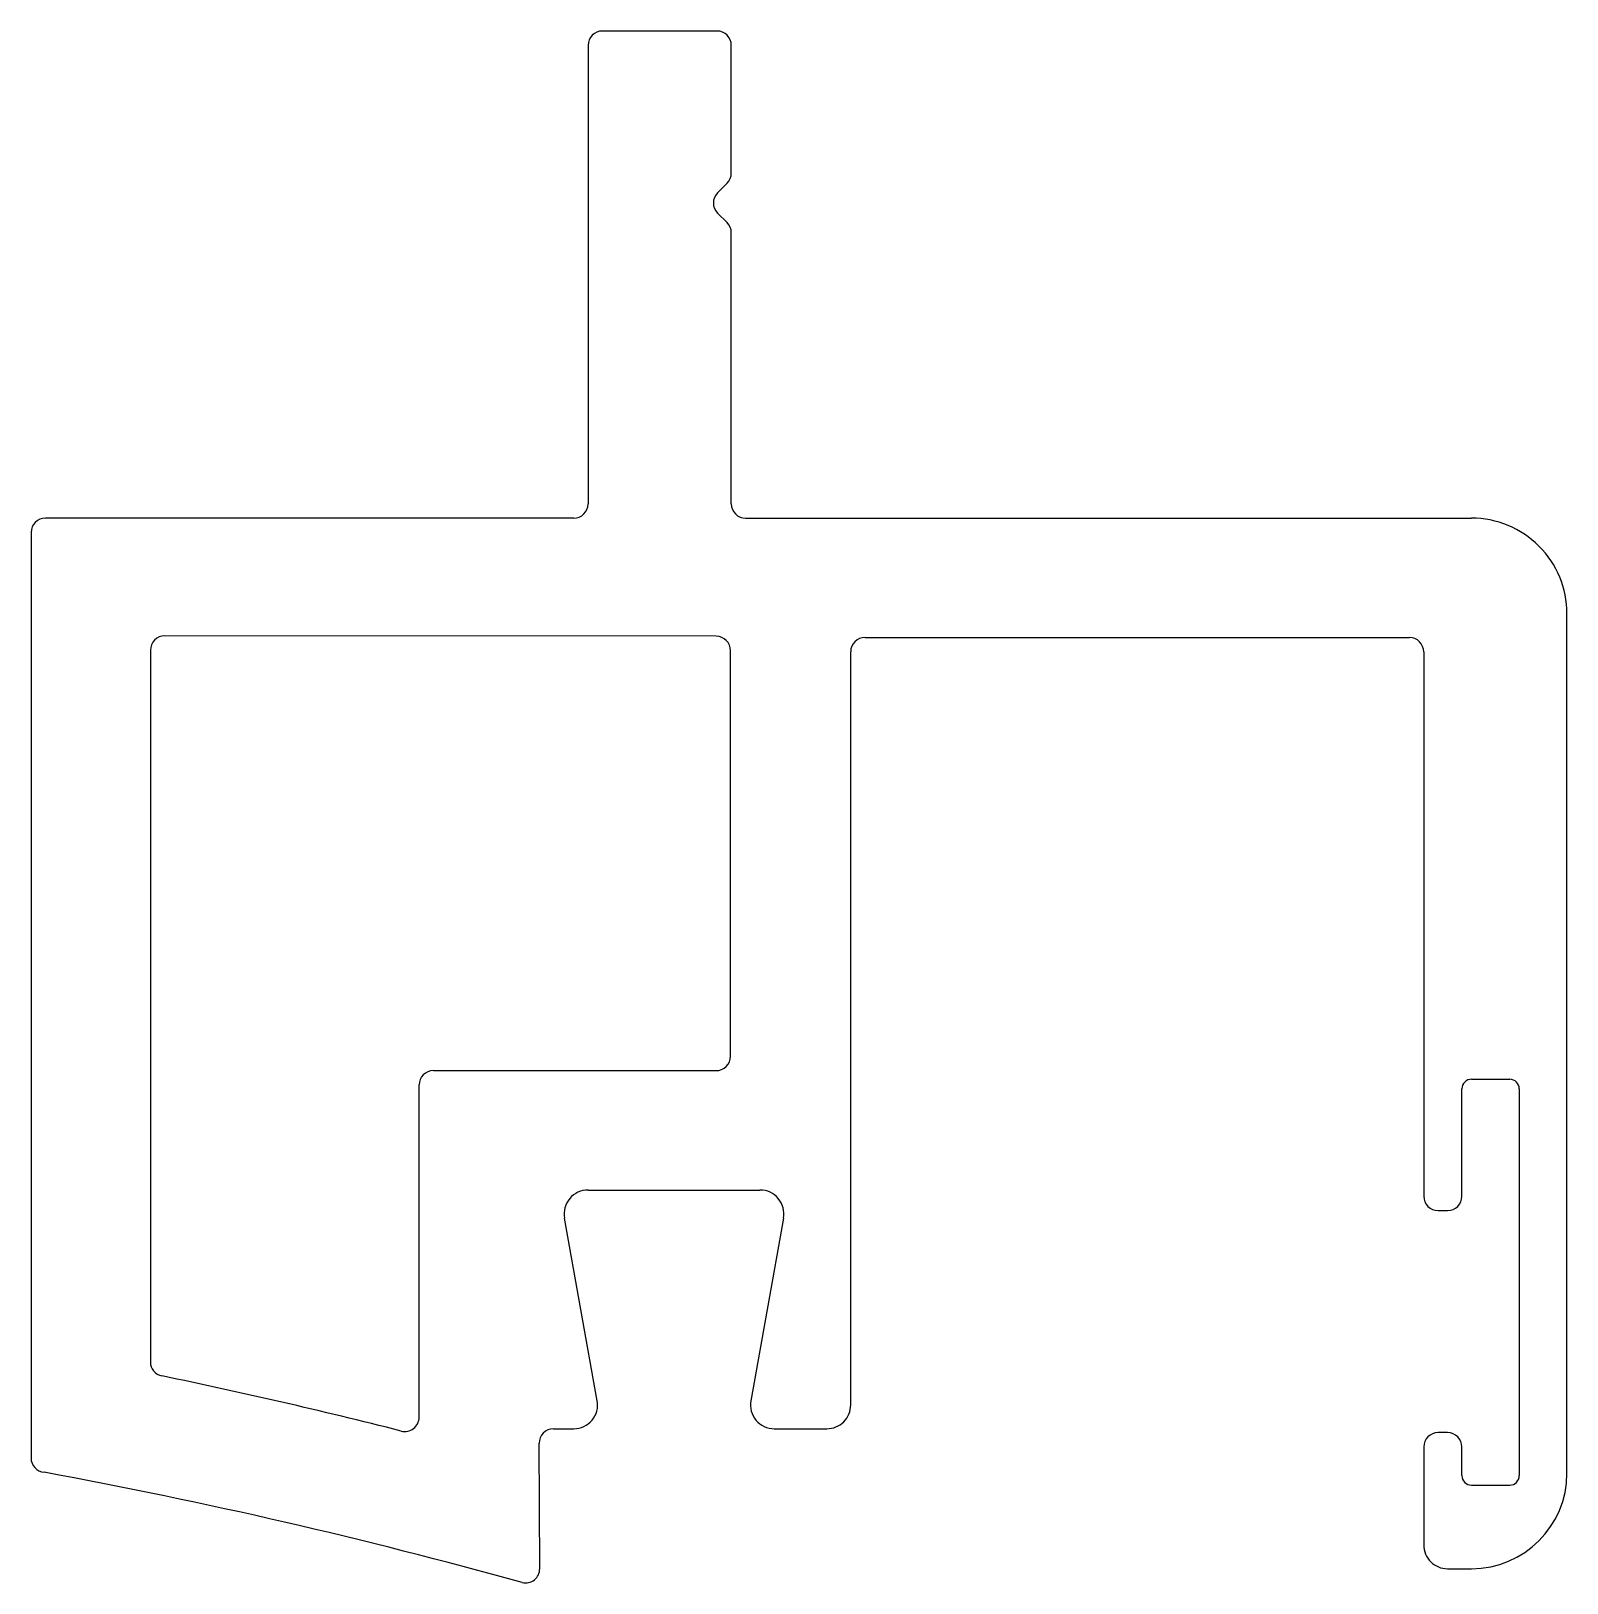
# Model space of a CAD drawing. Extents: x 665.9 to 698.1, y 598.2 to 630.7.
import ezdxf

# ---------------------------------------------------------------- set-up
doc = ezdxf.new("R2010")
doc.units = 0
doc.layers.get('0').update_dxf_attribs({"linetype": 'CONTINUOUS'})

msp = doc.modelspace()

# ---------------------------------------------------------------- linework, layer by layer
at = {"color": 7}
for p, q in [((680.307, 630.719), (677.907, 630.719)), ((677.607, 630.419), (677.607, 620.819)), ((680.606, 627.743), (680.606, 630.419)), ((680.319, 627.331), (680.519, 627.531)), ((680.319, 626.907), (680.519, 626.707)), ((680.606, 620.819), (680.606, 626.495)), ((677.307, 620.519), (666.242, 620.519)), ((680.906, 620.519), (696.107, 620.519)), ((665.942, 620.219), (665.942, 600.838)), ((698.107, 600.519), (698.107, 618.519)), ((680.289, 618.045), (668.742, 618.053)), ((683.407, 618.019), (694.807, 618.019)), ((668.442, 617.753), (668.442, 602.851)), ((680.589, 609.25), (680.589, 617.745)), ((683.107, 601.95), (683.107, 617.719)), ((695.107, 617.719), (695.107, 606.319)), ((674.369, 608.95), (680.289, 608.95)), ((696.109, 608.769), (696.907, 608.769)), ((674.069, 601.693), (674.069, 608.65)), ((695.907, 606.319), (695.907, 608.569)), ((697.107, 608.569), (697.107, 600.469)), ((677.607, 606.45), (681.207, 606.45)), ((677.799, 602.038), (677.114, 605.862)), ((681.699, 605.862), (681.014, 602.038)), ((695.407, 606.019), (695.607, 606.019)), ((676.881, 601.45), (677.307, 601.45)), ((681.507, 601.45), (682.607, 601.45)), ((695.607, 601.369), (695.407, 601.369)), ((676.595, 598.523), (676.582, 601.148)), ((695.107, 601.069), (695.107, 599.019)), ((695.907, 600.469), (695.907, 601.069)), ((696.107, 600.269), (696.907, 600.269)), ((695.607, 598.519), (696.107, 598.519))]:
    msp.add_line(p, q, dxfattribs=at)
for centre, radius, start, end in [((677.907, 630.419), 0.3, 90, 180), ((680.307, 630.419), 0.3, 0, 90), ((680.307, 627.743), 0.3, 315, 0), ((680.531, 627.119), 0.3, 135, 225), ((680.307, 626.495), 0.3, 0, 45), ((677.307, 620.819), 0.3, 270.0001, 360), ((680.906, 620.819), 0.3, 180, 270), ((666.242, 620.219), 0.3, 90, 180), ((696.107, 618.519), 2, 359.9996, 90), ((668.742, 617.753), 0.3, 89.9617, 180), ((680.289, 617.745), 0.3, 359.9996, 89.9617), ((683.407, 617.719), 0.3, 90, 179.9992), ((694.807, 617.719), 0.3, 359.9995, 90), ((680.289, 609.25), 0.3, 269.9991, 359.9996), ((674.369, 608.65), 0.3, 89.9991, 179.9999), ((696.107, 608.569), 0.2, 89.3626, 180.002), ((696.907, 608.569), 0.2, 0.0025, 90.0025), ((677.607, 605.95), 0.5, 89.9991, 190.146), ((681.207, 605.95), 0.5, 349.8522, 89.9991), ((695.407, 606.319), 0.3, 180.0027, 269.9996), ((695.607, 606.319), 0.3, 269.9996, 0.0016), ((668.742, 602.851), 0.3, 180, 258.3135), ((645.294, 489.491), 115.459, 75.75976, 78.31347), ((677.307, 601.95), 0.5, 269.9991, 10.146), ((681.507, 601.95), 0.5, 169.8522, 269.9991), ((682.607, 601.95), 0.5, 269.9991, 359.9995), ((673.769, 601.693), 0.3, 255.7598, 359.9999), ((676.881, 601.15), 0.3, 89.9991, 180.2889), ((695.407, 601.069), 0.3, 90.0001, 180), ((695.607, 601.069), 0.3, 359.9996, 90.0001), ((666.242, 600.838), 0.3, 180, 264.655), ((645.294, 486.991), 115.459, 74.4588, 79.561), ((696.107, 600.469), 0.2, 179.9996, 269.9998), ((696.107, 600.519), 2, 270.0001, 0.0001), ((696.907, 600.469), 0.2, 270.0001, 0.0001), ((695.607, 599.019), 0.5, 180, 270.0001), ((676.295, 598.521), 0.3, 257.3278, 0.2889)]:
    msp.add_arc(centre, radius, start, end, dxfattribs=at)

doc.saveas('drawing.dxf')
